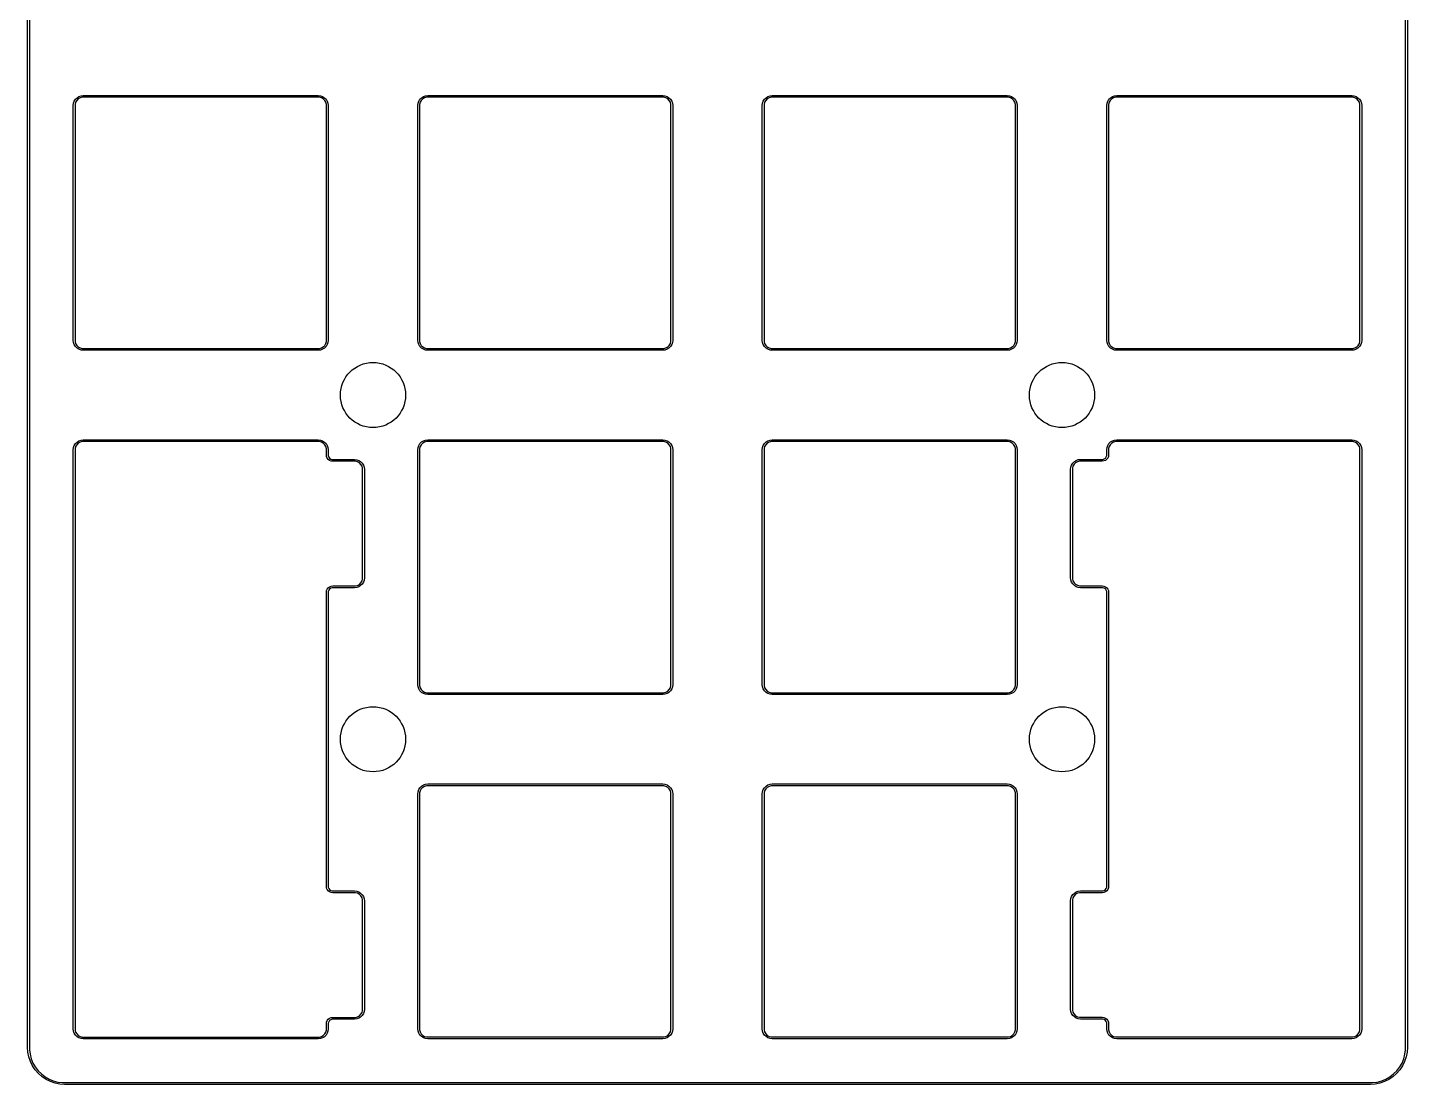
# Model space of a CAD drawing. Extents: x 1.12 to 4.13, y -5.81 to -1.12.
# Drawn here: x 1.123 to 4.127, y -5.814 to -3.512 of the extents above; entities that cross this region are included whole.
import ezdxf

# ---------------------------------------------------------------- set-up
doc = ezdxf.new("R2010")
doc.units = 0
doc.header["$MEASUREMENT"] = 0
doc.layers.add('BLACK', color=7, linetype='CONTINUOUS')

msp = doc.modelspace()

# ---------------------------------------------------------------- linework, layer by layer
at = {"layer": 'BLACK', "linetype": 'CONTINUOUS'}
for p, q in [((1.123, -5.7338), (1.123, -1.2037)), ((1.127, -1.2037), (1.127, -5.7338)), ((4.123, -5.7338), (4.123, -1.2037)), ((4.127, -1.2037), (4.127, -5.7338)), ((1.2272, -3.6681), (1.2306, -3.6647)), ((1.2306, -3.6647), (1.2347, -3.6621)), ((1.2347, -3.6621), (1.2393, -3.6605)), ((1.2418, -3.6639), (1.2373, -3.6651)), ((1.2393, -3.6605), (1.2441, -3.6599)), ((1.2441, -3.6639), (1.2418, -3.6639)), ((1.2441, -3.6599), (1.7559, -3.6599)), ((1.7559, -3.6639), (1.2441, -3.6639)), ((1.7559, -3.6599), (1.7607, -3.6605)), ((1.7582, -3.6639), (1.7559, -3.6639)), ((1.7627, -3.6651), (1.7582, -3.6639)), ((1.7607, -3.6605), (1.7653, -3.6621)), ((1.7653, -3.6621), (1.7694, -3.6647)), ((1.7694, -3.6647), (1.7728, -3.6681)), ((1.9772, -3.6681), (1.9806, -3.6647)), ((1.9806, -3.6647), (1.9847, -3.6621)), ((1.9847, -3.6621), (1.9893, -3.6605)), ((1.9918, -3.6639), (1.9873, -3.6651)), ((1.9893, -3.6605), (1.9941, -3.6599)), ((1.9941, -3.6639), (1.9918, -3.6639)), ((1.9941, -3.6599), (2.5059, -3.6599)), ((2.5059, -3.6639), (1.9941, -3.6639)), ((2.5059, -3.6599), (2.5107, -3.6605)), ((2.5082, -3.6639), (2.5059, -3.6639)), ((2.5127, -3.6651), (2.5082, -3.6639)), ((2.5107, -3.6605), (2.5153, -3.6621)), ((2.5153, -3.6621), (2.5194, -3.6647)), ((2.5194, -3.6647), (2.5228, -3.6681)), ((2.7272, -3.6681), (2.7306, -3.6647)), ((2.7306, -3.6647), (2.7347, -3.6621)), ((2.7347, -3.6621), (2.7393, -3.6605)), ((2.7418, -3.6639), (2.7373, -3.6651)), ((2.7393, -3.6605), (2.7441, -3.6599)), ((2.7441, -3.6639), (2.7418, -3.6639)), ((2.7441, -3.6599), (3.2559, -3.6599)), ((3.2559, -3.6639), (2.7441, -3.6639)), ((3.2559, -3.6599), (3.2607, -3.6605)), ((3.2582, -3.6639), (3.2559, -3.6639)), ((3.2627, -3.6651), (3.2582, -3.6639)), ((3.2607, -3.6605), (3.2653, -3.6621)), ((3.2653, -3.6621), (3.2694, -3.6647)), ((3.2694, -3.6647), (3.2728, -3.6681)), ((3.4772, -3.6681), (3.4806, -3.6647)), ((3.4806, -3.6647), (3.4847, -3.6621)), ((3.4847, -3.6621), (3.4893, -3.6605)), ((3.4918, -3.6639), (3.4873, -3.6651)), ((3.4893, -3.6605), (3.4941, -3.6599)), ((3.4941, -3.6639), (3.4918, -3.6639)), ((3.4941, -3.6599), (4.0059, -3.6599)), ((4.0059, -3.6639), (3.4941, -3.6639)), ((4.0059, -3.6599), (4.0107, -3.6605)), ((4.0082, -3.6639), (4.0059, -3.6639)), ((4.0127, -3.6651), (4.0082, -3.6639)), ((4.0107, -3.6605), (4.0153, -3.6621)), ((4.0153, -3.6621), (4.0194, -3.6647)), ((4.0194, -3.6647), (4.0228, -3.6681)), ((1.2224, -3.6816), (1.223, -3.6768)), ((1.2224, -4.1934), (1.2224, -3.6816)), ((1.223, -3.6768), (1.2246, -3.6722)), ((1.2246, -3.6722), (1.2272, -3.6681)), ((1.2276, -3.6748), (1.2264, -3.6793)), ((1.2264, -3.6793), (1.2264, -3.6816)), ((1.2264, -3.6816), (1.2264, -4.1934)), ((1.2299, -3.6707), (1.2276, -3.6748)), ((1.2332, -3.6674), (1.2299, -3.6707)), ((1.2373, -3.6651), (1.2332, -3.6674)), ((1.7668, -3.6674), (1.7627, -3.6651)), ((1.7701, -3.6707), (1.7668, -3.6674)), ((1.7724, -3.6748), (1.7701, -3.6707)), ((1.7736, -3.6793), (1.7724, -3.6748)), ((1.7728, -3.6681), (1.7754, -3.6722)), ((1.7736, -3.6816), (1.7736, -3.6793)), ((1.7736, -4.1934), (1.7736, -3.6816)), ((1.7754, -3.6722), (1.777, -3.6768)), ((1.777, -3.6768), (1.7776, -3.6816)), ((1.7776, -3.6816), (1.7776, -4.1934)), ((1.9724, -3.6816), (1.973, -3.6768)), ((1.9724, -4.1934), (1.9724, -3.6816)), ((1.973, -3.6768), (1.9746, -3.6722)), ((1.9746, -3.6722), (1.9772, -3.6681)), ((1.9776, -3.6748), (1.9764, -3.6793)), ((1.9764, -3.6793), (1.9764, -3.6816)), ((1.9764, -3.6816), (1.9764, -4.1934)), ((1.9799, -3.6707), (1.9776, -3.6748)), ((1.9832, -3.6674), (1.9799, -3.6707)), ((1.9873, -3.6651), (1.9832, -3.6674)), ((2.5168, -3.6674), (2.5127, -3.6651)), ((2.5201, -3.6707), (2.5168, -3.6674)), ((2.5224, -3.6748), (2.5201, -3.6707)), ((2.5236, -3.6793), (2.5224, -3.6748)), ((2.5228, -3.6681), (2.5254, -3.6722)), ((2.5236, -3.6816), (2.5236, -3.6793)), ((2.5236, -4.1934), (2.5236, -3.6816)), ((2.5254, -3.6722), (2.527, -3.6768)), ((2.527, -3.6768), (2.5276, -3.6816)), ((2.5276, -3.6816), (2.5276, -4.1934)), ((2.7224, -3.6816), (2.723, -3.6768)), ((2.7224, -4.1934), (2.7224, -3.6816)), ((2.723, -3.6768), (2.7246, -3.6722)), ((2.7246, -3.6722), (2.7272, -3.6681)), ((2.7276, -3.6748), (2.7264, -3.6793)), ((2.7264, -3.6793), (2.7264, -3.6816)), ((2.7264, -3.6816), (2.7264, -4.1934)), ((2.7299, -3.6707), (2.7276, -3.6748)), ((2.7332, -3.6674), (2.7299, -3.6707)), ((2.7373, -3.6651), (2.7332, -3.6674)), ((3.2668, -3.6674), (3.2627, -3.6651)), ((3.2701, -3.6707), (3.2668, -3.6674)), ((3.2724, -3.6748), (3.2701, -3.6707)), ((3.2736, -3.6793), (3.2724, -3.6748)), ((3.2728, -3.6681), (3.2754, -3.6722)), ((3.2736, -3.6816), (3.2736, -3.6793)), ((3.2736, -4.1934), (3.2736, -3.6816)), ((3.2754, -3.6722), (3.277, -3.6768)), ((3.277, -3.6768), (3.2776, -3.6816)), ((3.2776, -3.6816), (3.2776, -4.1934)), ((3.4724, -3.6816), (3.473, -3.6768)), ((3.4724, -4.1934), (3.4724, -3.6816)), ((3.473, -3.6768), (3.4746, -3.6722)), ((3.4746, -3.6722), (3.4772, -3.6681)), ((3.4776, -3.6748), (3.4764, -3.6793)), ((3.4764, -3.6793), (3.4764, -3.6816)), ((3.4764, -3.6816), (3.4764, -4.1934)), ((3.4799, -3.6707), (3.4776, -3.6748)), ((3.4832, -3.6674), (3.4799, -3.6707)), ((3.4873, -3.6651), (3.4832, -3.6674)), ((4.0168, -3.6674), (4.0127, -3.6651)), ((4.0201, -3.6707), (4.0168, -3.6674)), ((4.0224, -3.6748), (4.0201, -3.6707)), ((4.0236, -3.6793), (4.0224, -3.6748)), ((4.0228, -3.6681), (4.0254, -3.6722)), ((4.0236, -3.6816), (4.0236, -3.6793)), ((4.0236, -4.1934), (4.0236, -3.6816)), ((4.0254, -3.6722), (4.027, -3.6768)), ((4.027, -3.6768), (4.0276, -3.6816)), ((4.0276, -3.6816), (4.0276, -4.1934)), ((1.223, -4.1982), (1.2224, -4.1934)), ((1.2246, -4.2028), (1.223, -4.1982)), ((1.2272, -4.2069), (1.2246, -4.2028)), ((1.2264, -4.1934), (1.2264, -4.1957)), ((1.2264, -4.1957), (1.2276, -4.2002)), ((1.2276, -4.2002), (1.2299, -4.2043)), ((1.2299, -4.2043), (1.2332, -4.2076)), ((1.7668, -4.2076), (1.7701, -4.2043)), ((1.7701, -4.2043), (1.7724, -4.2002)), ((1.7724, -4.2002), (1.7736, -4.1957)), ((1.7754, -4.2028), (1.7728, -4.2069)), ((1.7736, -4.1957), (1.7736, -4.1934)), ((1.777, -4.1982), (1.7754, -4.2028)), ((1.7776, -4.1934), (1.777, -4.1982)), ((1.973, -4.1982), (1.9724, -4.1934)), ((1.9746, -4.2028), (1.973, -4.1982)), ((1.9772, -4.2069), (1.9746, -4.2028)), ((1.9764, -4.1934), (1.9764, -4.1957)), ((1.9764, -4.1957), (1.9776, -4.2002)), ((1.9776, -4.2002), (1.9799, -4.2043)), ((1.9799, -4.2043), (1.9832, -4.2076)), ((2.5168, -4.2076), (2.5201, -4.2043)), ((2.5201, -4.2043), (2.5224, -4.2002)), ((2.5224, -4.2002), (2.5236, -4.1957)), ((2.5254, -4.2028), (2.5228, -4.2069)), ((2.5236, -4.1957), (2.5236, -4.1934)), ((2.527, -4.1982), (2.5254, -4.2028)), ((2.5276, -4.1934), (2.527, -4.1982)), ((2.723, -4.1982), (2.7224, -4.1934)), ((2.7246, -4.2028), (2.723, -4.1982)), ((2.7272, -4.2069), (2.7246, -4.2028)), ((2.7264, -4.1934), (2.7264, -4.1957)), ((2.7264, -4.1957), (2.7276, -4.2002)), ((2.7276, -4.2002), (2.7299, -4.2043)), ((2.7299, -4.2043), (2.7332, -4.2076)), ((3.2668, -4.2076), (3.2701, -4.2043)), ((3.2701, -4.2043), (3.2724, -4.2002)), ((3.2724, -4.2002), (3.2736, -4.1957)), ((3.2754, -4.2028), (3.2728, -4.2069)), ((3.2736, -4.1957), (3.2736, -4.1934)), ((3.277, -4.1982), (3.2754, -4.2028)), ((3.2776, -4.1934), (3.277, -4.1982)), ((3.473, -4.1982), (3.4724, -4.1934)), ((3.4746, -4.2028), (3.473, -4.1982)), ((3.4772, -4.2069), (3.4746, -4.2028)), ((3.4764, -4.1934), (3.4764, -4.1957)), ((3.4764, -4.1957), (3.4776, -4.2002)), ((3.4776, -4.2002), (3.4799, -4.2043)), ((3.4799, -4.2043), (3.4832, -4.2076)), ((4.0168, -4.2076), (4.0201, -4.2043)), ((4.0201, -4.2043), (4.0224, -4.2002)), ((4.0224, -4.2002), (4.0236, -4.1957)), ((4.0254, -4.2028), (4.0228, -4.2069)), ((4.0236, -4.1957), (4.0236, -4.1934)), ((4.027, -4.1982), (4.0254, -4.2028)), ((4.0276, -4.1934), (4.027, -4.1982)), ((1.2306, -4.2103), (1.2272, -4.2069)), ((1.2347, -4.2129), (1.2306, -4.2103)), ((1.2332, -4.2076), (1.2373, -4.2099)), ((1.2393, -4.2145), (1.2347, -4.2129)), ((1.2373, -4.2099), (1.2418, -4.2111)), ((1.2441, -4.2151), (1.2393, -4.2145)), ((1.2418, -4.2111), (1.2441, -4.2111)), ((1.2441, -4.2111), (1.7559, -4.2111)), ((1.7559, -4.2151), (1.2441, -4.2151)), ((1.7559, -4.2111), (1.7582, -4.2111)), ((1.7607, -4.2145), (1.7559, -4.2151)), ((1.7582, -4.2111), (1.7627, -4.2099)), ((1.7653, -4.2129), (1.7607, -4.2145)), ((1.7627, -4.2099), (1.7668, -4.2076)), ((1.7694, -4.2103), (1.7653, -4.2129)), ((1.7728, -4.2069), (1.7694, -4.2103)), ((1.9806, -4.2103), (1.9772, -4.2069)), ((1.9847, -4.2129), (1.9806, -4.2103)), ((1.9832, -4.2076), (1.9873, -4.2099)), ((1.9893, -4.2145), (1.9847, -4.2129)), ((1.9873, -4.2099), (1.9918, -4.2111)), ((1.9941, -4.2151), (1.9893, -4.2145)), ((1.9918, -4.2111), (1.9941, -4.2111)), ((1.9941, -4.2111), (2.5059, -4.2111)), ((2.5059, -4.2151), (1.9941, -4.2151)), ((2.5059, -4.2111), (2.5082, -4.2111)), ((2.5107, -4.2145), (2.5059, -4.2151)), ((2.5082, -4.2111), (2.5127, -4.2099)), ((2.5153, -4.2129), (2.5107, -4.2145)), ((2.5127, -4.2099), (2.5168, -4.2076)), ((2.5194, -4.2103), (2.5153, -4.2129)), ((2.5228, -4.2069), (2.5194, -4.2103)), ((2.7306, -4.2103), (2.7272, -4.2069)), ((2.7347, -4.2129), (2.7306, -4.2103)), ((2.7332, -4.2076), (2.7373, -4.2099)), ((2.7393, -4.2145), (2.7347, -4.2129)), ((2.7373, -4.2099), (2.7418, -4.2111)), ((2.7441, -4.2151), (2.7393, -4.2145)), ((2.7418, -4.2111), (2.7441, -4.2111)), ((2.7441, -4.2111), (3.2559, -4.2111)), ((3.2559, -4.2151), (2.7441, -4.2151)), ((3.2559, -4.2111), (3.2582, -4.2111)), ((3.2607, -4.2145), (3.2559, -4.2151)), ((3.2582, -4.2111), (3.2627, -4.2099)), ((3.2653, -4.2129), (3.2607, -4.2145)), ((3.2627, -4.2099), (3.2668, -4.2076)), ((3.2694, -4.2103), (3.2653, -4.2129)), ((3.2728, -4.2069), (3.2694, -4.2103)), ((3.4806, -4.2103), (3.4772, -4.2069)), ((3.4847, -4.2129), (3.4806, -4.2103)), ((3.4832, -4.2076), (3.4873, -4.2099)), ((3.4893, -4.2145), (3.4847, -4.2129)), ((3.4873, -4.2099), (3.4918, -4.2111)), ((3.4941, -4.2151), (3.4893, -4.2145)), ((3.4918, -4.2111), (3.4941, -4.2111)), ((3.4941, -4.2111), (4.0059, -4.2111)), ((4.0059, -4.2151), (3.4941, -4.2151)), ((4.0059, -4.2111), (4.0082, -4.2111)), ((4.0107, -4.2145), (4.0059, -4.2151)), ((4.0082, -4.2111), (4.0127, -4.2099)), ((4.0153, -4.2129), (4.0107, -4.2145)), ((4.0127, -4.2099), (4.0168, -4.2076)), ((4.0194, -4.2103), (4.0153, -4.2129)), ((4.0228, -4.2069), (4.0194, -4.2103)), ((1.2272, -4.4183), (1.2306, -4.4149)), ((1.2306, -4.4149), (1.2347, -4.4123)), ((1.2373, -4.4153), (1.2332, -4.4176)), ((1.2347, -4.4123), (1.2393, -4.4107)), ((1.2418, -4.4141), (1.2373, -4.4153)), ((1.2393, -4.4107), (1.2441, -4.4101)), ((1.2441, -4.4141), (1.2418, -4.4141)), ((1.2441, -4.4101), (1.7559, -4.4101)), ((1.7559, -4.4141), (1.2441, -4.4141)), ((1.7559, -4.4101), (1.7607, -4.4107)), ((1.7582, -4.4141), (1.7559, -4.4141)), ((1.7627, -4.4153), (1.7582, -4.4141)), ((1.7607, -4.4107), (1.7653, -4.4123)), ((1.7668, -4.4176), (1.7627, -4.4153)), ((1.7653, -4.4123), (1.7694, -4.4149)), ((1.7694, -4.4149), (1.7728, -4.4183)), ((1.9772, -4.4181), (1.9806, -4.4147)), ((1.9806, -4.4147), (1.9847, -4.4121)), ((1.9873, -4.4151), (1.9832, -4.4174)), ((1.9847, -4.4121), (1.9893, -4.4105)), ((1.9918, -4.4139), (1.9873, -4.4151)), ((1.9893, -4.4105), (1.9941, -4.4099)), ((1.9941, -4.4139), (1.9918, -4.4139)), ((1.9941, -4.4099), (2.5059, -4.4099)), ((2.5059, -4.4139), (1.9941, -4.4139)), ((2.5059, -4.4099), (2.5107, -4.4105)), ((2.5082, -4.4139), (2.5059, -4.4139)), ((2.5127, -4.4151), (2.5082, -4.4139)), ((2.5107, -4.4105), (2.5153, -4.4121)), ((2.5168, -4.4174), (2.5127, -4.4151)), ((2.5153, -4.4121), (2.5194, -4.4147)), ((2.5194, -4.4147), (2.5228, -4.4181)), ((2.7272, -4.4181), (2.7306, -4.4147)), ((2.7306, -4.4147), (2.7347, -4.4121)), ((2.7373, -4.4151), (2.7332, -4.4174)), ((2.7347, -4.4121), (2.7393, -4.4105)), ((2.7418, -4.4139), (2.7373, -4.4151)), ((2.7393, -4.4105), (2.7441, -4.4099)), ((2.7441, -4.4139), (2.7418, -4.4139)), ((2.7441, -4.4099), (3.2559, -4.4099)), ((3.2559, -4.4139), (2.7441, -4.4139)), ((3.2559, -4.4099), (3.2607, -4.4105)), ((3.2582, -4.4139), (3.2559, -4.4139)), ((3.2627, -4.4151), (3.2582, -4.4139)), ((3.2607, -4.4105), (3.2653, -4.4121)), ((3.2668, -4.4174), (3.2627, -4.4151)), ((3.2653, -4.4121), (3.2694, -4.4147)), ((3.2694, -4.4147), (3.2728, -4.4181)), ((3.4772, -4.4181), (3.4806, -4.4147)), ((3.4806, -4.4147), (3.4847, -4.4121)), ((3.4873, -4.4151), (3.4832, -4.4174)), ((3.4847, -4.4121), (3.4893, -4.4105)), ((3.4918, -4.4139), (3.4873, -4.4151)), ((3.4893, -4.4105), (3.4941, -4.4099)), ((3.4941, -4.4139), (3.4918, -4.4139)), ((3.4941, -4.4099), (4.0059, -4.4099)), ((4.0059, -4.4139), (3.4941, -4.4139)), ((4.0059, -4.4099), (4.0107, -4.4105)), ((4.0082, -4.4139), (4.0059, -4.4139)), ((4.0127, -4.4151), (4.0082, -4.4139)), ((4.0107, -4.4105), (4.0153, -4.4121)), ((4.0168, -4.4174), (4.0127, -4.4151)), ((4.0153, -4.4121), (4.0194, -4.4147)), ((4.0194, -4.4147), (4.0228, -4.4181)), ((1.2224, -4.4318), (1.223, -4.427)), ((1.2224, -5.6936), (1.2224, -4.4318)), ((1.223, -4.427), (1.2246, -4.4224)), ((1.2246, -4.4224), (1.2272, -4.4183)), ((1.2276, -4.425), (1.2264, -4.4295)), ((1.2264, -4.4295), (1.2264, -4.4318)), ((1.2264, -4.4318), (1.2264, -5.6936)), ((1.2299, -4.4209), (1.2276, -4.425)), ((1.2332, -4.4176), (1.2299, -4.4209)), ((1.7701, -4.4209), (1.7668, -4.4176)), ((1.7724, -4.425), (1.7701, -4.4209)), ((1.7736, -4.4295), (1.7724, -4.425)), ((1.7728, -4.4183), (1.7754, -4.4224)), ((1.7736, -4.4318), (1.7736, -4.4295)), ((1.7736, -4.4431), (1.7736, -4.4318)), ((1.7741, -4.4467), (1.7736, -4.4431)), ((1.7754, -4.4224), (1.777, -4.427)), ((1.777, -4.427), (1.7776, -4.4318)), ((1.7776, -4.4318), (1.7776, -4.4431)), ((1.7776, -4.4431), (1.7776, -4.4446)), ((1.7776, -4.4446), (1.7785, -4.4476)), ((1.9724, -4.4316), (1.973, -4.4268)), ((1.9724, -4.9434), (1.9724, -4.4316)), ((1.973, -4.4268), (1.9746, -4.4222)), ((1.9746, -4.4222), (1.9772, -4.4181)), ((1.9776, -4.4248), (1.9764, -4.4293)), ((1.9764, -4.4293), (1.9764, -4.4316)), ((1.9764, -4.4316), (1.9764, -4.9434)), ((1.9799, -4.4207), (1.9776, -4.4248)), ((1.9832, -4.4174), (1.9799, -4.4207)), ((2.5201, -4.4207), (2.5168, -4.4174)), ((2.5224, -4.4248), (2.5201, -4.4207)), ((2.5236, -4.4293), (2.5224, -4.4248)), ((2.5228, -4.4181), (2.5254, -4.4222)), ((2.5236, -4.4316), (2.5236, -4.4293)), ((2.5236, -4.9434), (2.5236, -4.4316)), ((2.5254, -4.4222), (2.527, -4.4268)), ((2.527, -4.4268), (2.5276, -4.4316)), ((2.5276, -4.4316), (2.5276, -4.9434)), ((2.7224, -4.4316), (2.723, -4.4268)), ((2.7224, -4.9434), (2.7224, -4.4316)), ((2.723, -4.4268), (2.7246, -4.4222)), ((2.7246, -4.4222), (2.7272, -4.4181)), ((2.7276, -4.4248), (2.7264, -4.4293)), ((2.7264, -4.4293), (2.7264, -4.4316)), ((2.7264, -4.4316), (2.7264, -4.9434)), ((2.7299, -4.4207), (2.7276, -4.4248)), ((2.7332, -4.4174), (2.7299, -4.4207)), ((3.2701, -4.4207), (3.2668, -4.4174)), ((3.2724, -4.4248), (3.2701, -4.4207)), ((3.2736, -4.4293), (3.2724, -4.4248)), ((3.2728, -4.4181), (3.2754, -4.4222)), ((3.2736, -4.4316), (3.2736, -4.4293)), ((3.2736, -4.9434), (3.2736, -4.4316)), ((3.2754, -4.4222), (3.277, -4.4268)), ((3.277, -4.4268), (3.2776, -4.4316)), ((3.2776, -4.4316), (3.2776, -4.9434)), ((3.4715, -4.4474), (3.4724, -4.4445)), ((3.4724, -4.4316), (3.473, -4.4268)), ((3.4724, -4.4429), (3.4724, -4.4316)), ((3.4724, -4.4445), (3.4724, -4.4429)), ((3.473, -4.4268), (3.4746, -4.4222)), ((3.4746, -4.4222), (3.4772, -4.4181)), ((3.4764, -4.4429), (3.4759, -4.4465)), ((3.4776, -4.4248), (3.4764, -4.4293)), ((3.4764, -4.4293), (3.4764, -4.4316)), ((3.4764, -4.4316), (3.4764, -4.4429)), ((3.4799, -4.4207), (3.4776, -4.4248)), ((3.4832, -4.4174), (3.4799, -4.4207)), ((4.0201, -4.4207), (4.0168, -4.4174)), ((4.0224, -4.4248), (4.0201, -4.4207)), ((4.0236, -4.4293), (4.0224, -4.4248)), ((4.0228, -4.4181), (4.0254, -4.4222)), ((4.0236, -4.4316), (4.0236, -4.4293)), ((4.0236, -5.6934), (4.0236, -4.4316)), ((4.0254, -4.4222), (4.027, -4.4268)), ((4.027, -4.4268), (4.0276, -4.4316)), ((4.0276, -4.4316), (4.0276, -5.6934)), ((1.7755, -4.45), (1.7741, -4.4467)), ((1.7777, -4.4528), (1.7755, -4.45)), ((1.7805, -4.455), (1.7777, -4.4528)), ((1.7785, -4.4476), (1.7804, -4.4501)), ((1.7804, -4.4501), (1.7829, -4.452)), ((1.7838, -4.4564), (1.7805, -4.455)), ((1.7829, -4.452), (1.7858, -4.4529)), ((1.7874, -4.4569), (1.7838, -4.4564)), ((1.7858, -4.4529), (1.7874, -4.4529)), ((1.7874, -4.4529), (1.8346, -4.4529)), ((1.8346, -4.4569), (1.7874, -4.4569)), ((1.8346, -4.4529), (1.8395, -4.4535)), ((1.837, -4.4569), (1.8346, -4.4569)), ((1.8415, -4.4581), (1.837, -4.4569)), ((1.8395, -4.4535), (1.844, -4.4551)), ((1.8455, -4.4604), (1.8415, -4.4581)), ((1.844, -4.4551), (1.8481, -4.4577)), ((1.8488, -4.4637), (1.8455, -4.4604)), ((1.8481, -4.4577), (1.8516, -4.4611)), ((1.8512, -4.4677), (1.8488, -4.4637)), ((1.8524, -4.4723), (1.8512, -4.4677)), ((1.8516, -4.4611), (1.8542, -4.4652)), ((1.8524, -4.4746), (1.8524, -4.4723)), ((1.8524, -4.7108), (1.8524, -4.4746)), ((1.8542, -4.4652), (1.8558, -4.4698)), ((1.8558, -4.4698), (1.8563, -4.4746)), ((1.8563, -4.4746), (1.8563, -4.7108)), ((3.3937, -4.4744), (3.3942, -4.4696)), ((3.3937, -4.7106), (3.3937, -4.4744)), ((3.3942, -4.4696), (3.3958, -4.465)), ((3.3958, -4.465), (3.3984, -4.4609)), ((3.3988, -4.4676), (3.3976, -4.4721)), ((3.3976, -4.4721), (3.3976, -4.4744)), ((3.3976, -4.4744), (3.3976, -4.7106)), ((3.3984, -4.4609), (3.4019, -4.4575)), ((3.4012, -4.4635), (3.3988, -4.4676)), ((3.4045, -4.4602), (3.4012, -4.4635)), ((3.4019, -4.4575), (3.406, -4.4549)), ((3.4085, -4.4579), (3.4045, -4.4602)), ((3.406, -4.4549), (3.4105, -4.4533)), ((3.413, -4.4567), (3.4085, -4.4579)), ((3.4105, -4.4533), (3.4154, -4.4527)), ((3.4154, -4.4567), (3.413, -4.4567)), ((3.4154, -4.4527), (3.4626, -4.4527)), ((3.4626, -4.4567), (3.4154, -4.4567)), ((3.4626, -4.4527), (3.4642, -4.4527)), ((3.4662, -4.4562), (3.4626, -4.4567)), ((3.4642, -4.4527), (3.4671, -4.4518)), ((3.4695, -4.4548), (3.4662, -4.4562)), ((3.4671, -4.4518), (3.4696, -4.4499)), ((3.4723, -4.4526), (3.4695, -4.4548)), ((3.4696, -4.4499), (3.4715, -4.4474)), ((3.4745, -4.4498), (3.4723, -4.4526)), ((3.4759, -4.4465), (3.4745, -4.4498)), ((1.8512, -4.7176), (1.8524, -4.7131)), ((1.8524, -4.7131), (1.8524, -4.7108)), ((1.8558, -4.7156), (1.8542, -4.7202)), ((1.8563, -4.7108), (1.8558, -4.7156)), ((3.3942, -4.7154), (3.3937, -4.7106)), ((3.3958, -4.72), (3.3942, -4.7154)), ((3.3976, -4.7106), (3.3976, -4.7129)), ((3.3976, -4.7129), (3.3988, -4.7174)), ((1.7736, -4.7423), (1.7741, -4.7387)), ((1.7736, -5.3831), (1.7736, -4.7423)), ((1.7741, -4.7387), (1.7755, -4.7354)), ((1.7755, -4.7354), (1.7777, -4.7326)), ((1.7785, -4.7378), (1.7776, -4.7407)), ((1.7776, -4.7407), (1.7776, -4.7423)), ((1.7776, -4.7423), (1.7776, -5.3831)), ((1.7777, -4.7326), (1.7805, -4.7304)), ((1.7804, -4.7353), (1.7785, -4.7378)), ((1.7829, -4.7334), (1.7804, -4.7353)), ((1.7805, -4.7304), (1.7838, -4.729)), ((1.7858, -4.7325), (1.7829, -4.7334)), ((1.7838, -4.729), (1.7874, -4.7285)), ((1.7874, -4.7325), (1.7858, -4.7325)), ((1.7874, -4.7285), (1.8346, -4.7285)), ((1.8346, -4.7325), (1.7874, -4.7325)), ((1.8346, -4.7285), (1.837, -4.7285)), ((1.8395, -4.7319), (1.8346, -4.7325)), ((1.837, -4.7285), (1.8415, -4.7273)), ((1.844, -4.7303), (1.8395, -4.7319)), ((1.8415, -4.7273), (1.8455, -4.725)), ((1.8481, -4.7277), (1.844, -4.7303)), ((1.8455, -4.725), (1.8488, -4.7217)), ((1.8516, -4.7243), (1.8481, -4.7277)), ((1.8488, -4.7217), (1.8512, -4.7176)), ((1.8542, -4.7202), (1.8516, -4.7243)), ((3.3984, -4.7241), (3.3958, -4.72)), ((3.4019, -4.7275), (3.3984, -4.7241)), ((3.3988, -4.7174), (3.4012, -4.7215)), ((3.4012, -4.7215), (3.4045, -4.7248)), ((3.406, -4.7301), (3.4019, -4.7275)), ((3.4045, -4.7248), (3.4085, -4.7271)), ((3.4105, -4.7317), (3.406, -4.7301)), ((3.4085, -4.7271), (3.413, -4.7283)), ((3.4154, -4.7323), (3.4105, -4.7317)), ((3.413, -4.7283), (3.4154, -4.7283)), ((3.4154, -4.7283), (3.4626, -4.7283)), ((3.4626, -4.7323), (3.4154, -4.7323)), ((3.4626, -4.7283), (3.4662, -4.7288)), ((3.4642, -4.7323), (3.4626, -4.7323)), ((3.4671, -4.7332), (3.4642, -4.7323)), ((3.4662, -4.7288), (3.4695, -4.7302)), ((3.4696, -4.7351), (3.4671, -4.7332)), ((3.4695, -4.7302), (3.4723, -4.7324)), ((3.4715, -4.7376), (3.4696, -4.7351)), ((3.4724, -4.7405), (3.4715, -4.7376)), ((3.4723, -4.7324), (3.4745, -4.7352)), ((3.4724, -4.7421), (3.4724, -4.7405)), ((3.4724, -5.3829), (3.4724, -4.7421)), ((3.4745, -4.7352), (3.4759, -4.7385)), ((3.4759, -4.7385), (3.4764, -4.7421)), ((3.4764, -4.7421), (3.4764, -5.3829)), ((1.973, -4.9482), (1.9724, -4.9434)), ((1.9746, -4.9528), (1.973, -4.9482)), ((1.9772, -4.9569), (1.9746, -4.9528)), ((1.9764, -4.9434), (1.9764, -4.9457)), ((1.9764, -4.9457), (1.9776, -4.9502)), ((1.9776, -4.9502), (1.9799, -4.9543)), ((1.9799, -4.9543), (1.9832, -4.9576)), ((2.5168, -4.9576), (2.5201, -4.9543)), ((2.5201, -4.9543), (2.5224, -4.9502)), ((2.5224, -4.9502), (2.5236, -4.9457)), ((2.5254, -4.9528), (2.5228, -4.9569)), ((2.5236, -4.9457), (2.5236, -4.9434)), ((2.527, -4.9482), (2.5254, -4.9528)), ((2.5276, -4.9434), (2.527, -4.9482)), ((2.723, -4.9482), (2.7224, -4.9434)), ((2.7246, -4.9528), (2.723, -4.9482)), ((2.7272, -4.9569), (2.7246, -4.9528)), ((2.7264, -4.9434), (2.7264, -4.9457)), ((2.7264, -4.9457), (2.7276, -4.9502)), ((2.7276, -4.9502), (2.7299, -4.9543)), ((2.7299, -4.9543), (2.7332, -4.9576)), ((3.2668, -4.9576), (3.2701, -4.9543)), ((3.2701, -4.9543), (3.2724, -4.9502)), ((3.2724, -4.9502), (3.2736, -4.9457)), ((3.2754, -4.9528), (3.2728, -4.9569)), ((3.2736, -4.9457), (3.2736, -4.9434)), ((3.277, -4.9482), (3.2754, -4.9528)), ((3.2776, -4.9434), (3.277, -4.9482)), ((1.9806, -4.9603), (1.9772, -4.9569)), ((1.9847, -4.9629), (1.9806, -4.9603)), ((1.9832, -4.9576), (1.9873, -4.9599)), ((1.9893, -4.9645), (1.9847, -4.9629)), ((1.9873, -4.9599), (1.9918, -4.9611)), ((1.9941, -4.9651), (1.9893, -4.9645)), ((1.9918, -4.9611), (1.9941, -4.9611)), ((1.9941, -4.9611), (2.5059, -4.9611)), ((2.5059, -4.9651), (1.9941, -4.9651)), ((2.5059, -4.9611), (2.5082, -4.9611)), ((2.5107, -4.9645), (2.5059, -4.9651)), ((2.5082, -4.9611), (2.5127, -4.9599)), ((2.5153, -4.9629), (2.5107, -4.9645)), ((2.5127, -4.9599), (2.5168, -4.9576)), ((2.5194, -4.9603), (2.5153, -4.9629)), ((2.5228, -4.9569), (2.5194, -4.9603)), ((2.7306, -4.9603), (2.7272, -4.9569)), ((2.7347, -4.9629), (2.7306, -4.9603)), ((2.7332, -4.9576), (2.7373, -4.9599)), ((2.7393, -4.9645), (2.7347, -4.9629)), ((2.7373, -4.9599), (2.7418, -4.9611)), ((2.7441, -4.9651), (2.7393, -4.9645)), ((2.7418, -4.9611), (2.7441, -4.9611)), ((2.7441, -4.9611), (3.2559, -4.9611)), ((3.2559, -4.9651), (2.7441, -4.9651)), ((3.2559, -4.9611), (3.2582, -4.9611)), ((3.2607, -4.9645), (3.2559, -4.9651)), ((3.2582, -4.9611), (3.2627, -4.9599)), ((3.2653, -4.9629), (3.2607, -4.9645)), ((3.2627, -4.9599), (3.2668, -4.9576)), ((3.2694, -4.9603), (3.2653, -4.9629)), ((3.2728, -4.9569), (3.2694, -4.9603)), ((1.9772, -5.1681), (1.9806, -5.1647)), ((1.9806, -5.1647), (1.9847, -5.1621)), ((1.9873, -5.1651), (1.9832, -5.1674)), ((1.9847, -5.1621), (1.9893, -5.1605)), ((1.9918, -5.1639), (1.9873, -5.1651)), ((1.9893, -5.1605), (1.9941, -5.1599)), ((1.9941, -5.1639), (1.9918, -5.1639)), ((1.9941, -5.1599), (2.5059, -5.1599)), ((2.5059, -5.1639), (1.9941, -5.1639)), ((2.5059, -5.1599), (2.5107, -5.1605)), ((2.5082, -5.1639), (2.5059, -5.1639)), ((2.5127, -5.1651), (2.5082, -5.1639)), ((2.5107, -5.1605), (2.5153, -5.1621)), ((2.5168, -5.1674), (2.5127, -5.1651)), ((2.5153, -5.1621), (2.5194, -5.1647)), ((2.5194, -5.1647), (2.5228, -5.1681)), ((2.7272, -5.1681), (2.7306, -5.1647)), ((2.7306, -5.1647), (2.7347, -5.1621)), ((2.7373, -5.1651), (2.7332, -5.1674)), ((2.7347, -5.1621), (2.7393, -5.1605)), ((2.7418, -5.1639), (2.7373, -5.1651)), ((2.7393, -5.1605), (2.7441, -5.1599)), ((2.7441, -5.1639), (2.7418, -5.1639)), ((2.7441, -5.1599), (3.2559, -5.1599)), ((3.2559, -5.1639), (2.7441, -5.1639)), ((3.2559, -5.1599), (3.2607, -5.1605)), ((3.2582, -5.1639), (3.2559, -5.1639)), ((3.2627, -5.1651), (3.2582, -5.1639)), ((3.2607, -5.1605), (3.2653, -5.1621)), ((3.2668, -5.1674), (3.2627, -5.1651)), ((3.2653, -5.1621), (3.2694, -5.1647)), ((3.2694, -5.1647), (3.2728, -5.1681)), ((1.9724, -5.1816), (1.973, -5.1768)), ((1.9724, -5.6934), (1.9724, -5.1816)), ((1.973, -5.1768), (1.9746, -5.1722)), ((1.9746, -5.1722), (1.9772, -5.1681)), ((1.9776, -5.1748), (1.9764, -5.1793)), ((1.9764, -5.1793), (1.9764, -5.1816)), ((1.9764, -5.1816), (1.9764, -5.6934)), ((1.9799, -5.1707), (1.9776, -5.1748)), ((1.9832, -5.1674), (1.9799, -5.1707)), ((2.5201, -5.1707), (2.5168, -5.1674)), ((2.5224, -5.1748), (2.5201, -5.1707)), ((2.5236, -5.1793), (2.5224, -5.1748)), ((2.5228, -5.1681), (2.5254, -5.1722)), ((2.5236, -5.1816), (2.5236, -5.1793)), ((2.5236, -5.6934), (2.5236, -5.1816)), ((2.5254, -5.1722), (2.527, -5.1768)), ((2.527, -5.1768), (2.5276, -5.1816)), ((2.5276, -5.1816), (2.5276, -5.6934)), ((2.7224, -5.1816), (2.723, -5.1768)), ((2.7224, -5.6934), (2.7224, -5.1816)), ((2.723, -5.1768), (2.7246, -5.1722)), ((2.7246, -5.1722), (2.7272, -5.1681)), ((2.7276, -5.1748), (2.7264, -5.1793)), ((2.7264, -5.1793), (2.7264, -5.1816)), ((2.7264, -5.1816), (2.7264, -5.6934)), ((2.7299, -5.1707), (2.7276, -5.1748)), ((2.7332, -5.1674), (2.7299, -5.1707)), ((3.2701, -5.1707), (3.2668, -5.1674)), ((3.2724, -5.1748), (3.2701, -5.1707)), ((3.2736, -5.1793), (3.2724, -5.1748)), ((3.2728, -5.1681), (3.2754, -5.1722)), ((3.2736, -5.1816), (3.2736, -5.1793)), ((3.2736, -5.6934), (3.2736, -5.1816)), ((3.2754, -5.1722), (3.277, -5.1768)), ((3.277, -5.1768), (3.2776, -5.1816)), ((3.2776, -5.1816), (3.2776, -5.6934)), ((1.7741, -5.3867), (1.7736, -5.3831)), ((1.7755, -5.39), (1.7741, -5.3867)), ((1.7777, -5.3928), (1.7755, -5.39)), ((1.7776, -5.3831), (1.7776, -5.3846)), ((1.7776, -5.3846), (1.7785, -5.3876)), ((1.7805, -5.395), (1.7777, -5.3928)), ((1.7785, -5.3876), (1.7804, -5.3901)), ((1.7804, -5.3901), (1.7829, -5.392)), ((1.7838, -5.3964), (1.7805, -5.395)), ((1.7829, -5.392), (1.7858, -5.3929)), ((1.7874, -5.3969), (1.7838, -5.3964)), ((1.7858, -5.3929), (1.7874, -5.3929)), ((1.7874, -5.3929), (1.8346, -5.3929)), ((1.8346, -5.3969), (1.7874, -5.3969)), ((1.8346, -5.3929), (1.8395, -5.3935)), ((1.837, -5.3969), (1.8346, -5.3969)), ((1.8415, -5.3981), (1.837, -5.3969)), ((1.8395, -5.3935), (1.844, -5.3951)), ((1.8455, -5.4004), (1.8415, -5.3981)), ((1.844, -5.3951), (1.8481, -5.3977)), ((1.8488, -5.4037), (1.8455, -5.4004)), ((1.8481, -5.3977), (1.8516, -5.4011)), ((1.8512, -5.4077), (1.8488, -5.4037)), ((1.8516, -5.4011), (1.8542, -5.4052)), ((1.8542, -5.4052), (1.8558, -5.4098)), ((3.3942, -5.4096), (3.3958, -5.405)), ((3.3958, -5.405), (3.3984, -5.4009)), ((3.3984, -5.4009), (3.4019, -5.3975)), ((3.4012, -5.4035), (3.3988, -5.4076)), ((3.4045, -5.4002), (3.4012, -5.4035)), ((3.4019, -5.3975), (3.406, -5.3949)), ((3.4085, -5.3979), (3.4045, -5.4002)), ((3.406, -5.3949), (3.4105, -5.3933)), ((3.413, -5.3967), (3.4085, -5.3979)), ((3.4105, -5.3933), (3.4154, -5.3927)), ((3.4154, -5.3967), (3.413, -5.3967)), ((3.4154, -5.3927), (3.4626, -5.3927)), ((3.4626, -5.3967), (3.4154, -5.3967)), ((3.4626, -5.3927), (3.4642, -5.3927)), ((3.4662, -5.3962), (3.4626, -5.3967)), ((3.4642, -5.3927), (3.4671, -5.3918)), ((3.4695, -5.3948), (3.4662, -5.3962)), ((3.4671, -5.3918), (3.4696, -5.3899)), ((3.4723, -5.3926), (3.4695, -5.3948)), ((3.4696, -5.3899), (3.4715, -5.3874)), ((3.4715, -5.3874), (3.4724, -5.3845)), ((3.4745, -5.3898), (3.4723, -5.3926)), ((3.4724, -5.3845), (3.4724, -5.3829)), ((3.4759, -5.3865), (3.4745, -5.3898)), ((3.4764, -5.3829), (3.4759, -5.3865)), ((1.8524, -5.4123), (1.8512, -5.4077)), ((1.8524, -5.4146), (1.8524, -5.4123)), ((1.8524, -5.6508), (1.8524, -5.4146)), ((1.8558, -5.4098), (1.8563, -5.4146)), ((1.8563, -5.4146), (1.8563, -5.6508)), ((3.3937, -5.4144), (3.3942, -5.4096)), ((3.3937, -5.6506), (3.3937, -5.4144)), ((3.3988, -5.4076), (3.3976, -5.4121)), ((3.3976, -5.4121), (3.3976, -5.4144)), ((3.3976, -5.4144), (3.3976, -5.6506)), ((1.7741, -5.6787), (1.7755, -5.6754)), ((1.7755, -5.6754), (1.7777, -5.6726)), ((1.7777, -5.6726), (1.7805, -5.6704)), ((1.7804, -5.6753), (1.7785, -5.6778)), ((1.7829, -5.6734), (1.7804, -5.6753)), ((1.7805, -5.6704), (1.7838, -5.669)), ((1.7858, -5.6725), (1.7829, -5.6734)), ((1.7838, -5.669), (1.7874, -5.6685)), ((1.7874, -5.6725), (1.7858, -5.6725)), ((1.7874, -5.6685), (1.8346, -5.6685)), ((1.8346, -5.6725), (1.7874, -5.6725)), ((1.8346, -5.6685), (1.837, -5.6685)), ((1.8395, -5.6719), (1.8346, -5.6725)), ((1.837, -5.6685), (1.8415, -5.6673)), ((1.844, -5.6703), (1.8395, -5.6719)), ((1.8415, -5.6673), (1.8455, -5.665)), ((1.8481, -5.6677), (1.844, -5.6703)), ((1.8455, -5.665), (1.8488, -5.6617)), ((1.8516, -5.6643), (1.8481, -5.6677)), ((1.8488, -5.6617), (1.8512, -5.6576)), ((1.8512, -5.6576), (1.8524, -5.6531)), ((1.8542, -5.6602), (1.8516, -5.6643)), ((1.8524, -5.6531), (1.8524, -5.6508)), ((1.8558, -5.6556), (1.8542, -5.6602)), ((1.8563, -5.6508), (1.8558, -5.6556)), ((3.3942, -5.6554), (3.3937, -5.6506)), ((3.3958, -5.66), (3.3942, -5.6554)), ((3.3984, -5.6641), (3.3958, -5.66)), ((3.3976, -5.6506), (3.3976, -5.6529)), ((3.3976, -5.6529), (3.3988, -5.6574)), ((3.4019, -5.6675), (3.3984, -5.6641)), ((3.3988, -5.6574), (3.4012, -5.6615)), ((3.4012, -5.6615), (3.4045, -5.6648)), ((3.406, -5.6701), (3.4019, -5.6675)), ((3.4045, -5.6648), (3.4085, -5.6671)), ((3.4105, -5.6717), (3.406, -5.6701)), ((3.4085, -5.6671), (3.413, -5.6683)), ((3.4154, -5.6723), (3.4105, -5.6717)), ((3.413, -5.6683), (3.4154, -5.6683)), ((3.4154, -5.6683), (3.4626, -5.6683)), ((3.4626, -5.6723), (3.4154, -5.6723)), ((3.4626, -5.6683), (3.4662, -5.6688)), ((3.4642, -5.6723), (3.4626, -5.6723)), ((3.4671, -5.6732), (3.4642, -5.6723)), ((3.4662, -5.6688), (3.4695, -5.6702)), ((3.4696, -5.6751), (3.4671, -5.6732)), ((3.4695, -5.6702), (3.4723, -5.6724)), ((3.4715, -5.6776), (3.4696, -5.6751)), ((3.4723, -5.6724), (3.4745, -5.6752)), ((3.4745, -5.6752), (3.4759, -5.6785)), ((1.223, -5.6984), (1.2224, -5.6936)), ((1.2246, -5.703), (1.223, -5.6984)), ((1.2272, -5.7071), (1.2246, -5.703)), ((1.2264, -5.6936), (1.2264, -5.6959)), ((1.2264, -5.6959), (1.2276, -5.7004)), ((1.2306, -5.7105), (1.2272, -5.7071)), ((1.2276, -5.7004), (1.2299, -5.7045)), ((1.2299, -5.7045), (1.2332, -5.7078)), ((1.7668, -5.7078), (1.7701, -5.7045)), ((1.7728, -5.7071), (1.7694, -5.7105)), ((1.7701, -5.7045), (1.7724, -5.7004)), ((1.7724, -5.7004), (1.7736, -5.6959)), ((1.7754, -5.703), (1.7728, -5.7071)), ((1.7736, -5.6823), (1.7741, -5.6787)), ((1.7736, -5.6936), (1.7736, -5.6823)), ((1.7736, -5.6959), (1.7736, -5.6936)), ((1.777, -5.6984), (1.7754, -5.703)), ((1.7776, -5.6936), (1.777, -5.6984)), ((1.7785, -5.6778), (1.7776, -5.6807)), ((1.7776, -5.6807), (1.7776, -5.6823)), ((1.7776, -5.6823), (1.7776, -5.6936)), ((1.973, -5.6982), (1.9724, -5.6934)), ((1.9746, -5.7028), (1.973, -5.6982)), ((1.9772, -5.7069), (1.9746, -5.7028)), ((1.9764, -5.6934), (1.9764, -5.6957)), ((1.9764, -5.6957), (1.9776, -5.7002)), ((1.9806, -5.7103), (1.9772, -5.7069)), ((1.9776, -5.7002), (1.9799, -5.7043)), ((1.9799, -5.7043), (1.9832, -5.7076)), ((2.5168, -5.7076), (2.5201, -5.7043)), ((2.5228, -5.7069), (2.5194, -5.7103)), ((2.5201, -5.7043), (2.5224, -5.7002)), ((2.5224, -5.7002), (2.5236, -5.6957)), ((2.5254, -5.7028), (2.5228, -5.7069)), ((2.5236, -5.6957), (2.5236, -5.6934)), ((2.527, -5.6982), (2.5254, -5.7028)), ((2.5276, -5.6934), (2.527, -5.6982)), ((2.723, -5.6982), (2.7224, -5.6934)), ((2.7246, -5.7028), (2.723, -5.6982)), ((2.7272, -5.7069), (2.7246, -5.7028)), ((2.7264, -5.6934), (2.7264, -5.6957)), ((2.7264, -5.6957), (2.7276, -5.7002)), ((2.7306, -5.7103), (2.7272, -5.7069)), ((2.7276, -5.7002), (2.7299, -5.7043)), ((2.7299, -5.7043), (2.7332, -5.7076)), ((3.2668, -5.7076), (3.2701, -5.7043)), ((3.2728, -5.7069), (3.2694, -5.7103)), ((3.2701, -5.7043), (3.2724, -5.7002)), ((3.2724, -5.7002), (3.2736, -5.6957)), ((3.2754, -5.7028), (3.2728, -5.7069)), ((3.2736, -5.6957), (3.2736, -5.6934)), ((3.277, -5.6982), (3.2754, -5.7028)), ((3.2776, -5.6934), (3.277, -5.6982)), ((3.4724, -5.6805), (3.4715, -5.6776)), ((3.4724, -5.6821), (3.4724, -5.6805)), ((3.4724, -5.6934), (3.4724, -5.6821)), ((3.473, -5.6982), (3.4724, -5.6934)), ((3.4746, -5.7028), (3.473, -5.6982)), ((3.4772, -5.7069), (3.4746, -5.7028)), ((3.4759, -5.6785), (3.4764, -5.6821)), ((3.4764, -5.6821), (3.4764, -5.6934)), ((3.4764, -5.6934), (3.4764, -5.6957)), ((3.4764, -5.6957), (3.4776, -5.7002)), ((3.4806, -5.7103), (3.4772, -5.7069)), ((3.4776, -5.7002), (3.4799, -5.7043)), ((3.4799, -5.7043), (3.4832, -5.7076)), ((4.0168, -5.7076), (4.0201, -5.7043)), ((4.0228, -5.7069), (4.0194, -5.7103)), ((4.0201, -5.7043), (4.0224, -5.7002)), ((4.0224, -5.7002), (4.0236, -5.6957)), ((4.0254, -5.7028), (4.0228, -5.7069)), ((4.0236, -5.6957), (4.0236, -5.6934)), ((4.027, -5.6982), (4.0254, -5.7028)), ((4.0276, -5.6934), (4.027, -5.6982)), ((1.1237, -5.7443), (1.123, -5.7338)), ((1.127, -5.7338), (1.127, -5.7388)), ((1.2347, -5.7131), (1.2306, -5.7105)), ((1.2332, -5.7078), (1.2373, -5.7101)), ((1.2393, -5.7147), (1.2347, -5.7131)), ((1.2373, -5.7101), (1.2418, -5.7113)), ((1.2441, -5.7153), (1.2393, -5.7147)), ((1.2418, -5.7113), (1.2441, -5.7113)), ((1.2441, -5.7113), (1.7559, -5.7113)), ((1.7559, -5.7153), (1.2441, -5.7153)), ((1.7559, -5.7113), (1.7582, -5.7113)), ((1.7607, -5.7147), (1.7559, -5.7153)), ((1.7582, -5.7113), (1.7627, -5.7101)), ((1.7653, -5.7131), (1.7607, -5.7147)), ((1.7627, -5.7101), (1.7668, -5.7078)), ((1.7694, -5.7105), (1.7653, -5.7131)), ((1.9847, -5.7129), (1.9806, -5.7103)), ((1.9832, -5.7076), (1.9873, -5.7099)), ((1.9893, -5.7145), (1.9847, -5.7129)), ((1.9873, -5.7099), (1.9918, -5.7111)), ((1.9941, -5.7151), (1.9893, -5.7145)), ((1.9918, -5.7111), (1.9941, -5.7111)), ((1.9941, -5.7111), (2.5059, -5.7111)), ((2.5059, -5.7151), (1.9941, -5.7151)), ((2.5059, -5.7111), (2.5082, -5.7111)), ((2.5107, -5.7145), (2.5059, -5.7151)), ((2.5082, -5.7111), (2.5127, -5.7099)), ((2.5153, -5.7129), (2.5107, -5.7145)), ((2.5127, -5.7099), (2.5168, -5.7076)), ((2.5194, -5.7103), (2.5153, -5.7129)), ((2.7347, -5.7129), (2.7306, -5.7103)), ((2.7332, -5.7076), (2.7373, -5.7099)), ((2.7393, -5.7145), (2.7347, -5.7129)), ((2.7373, -5.7099), (2.7418, -5.7111)), ((2.7441, -5.7151), (2.7393, -5.7145)), ((2.7418, -5.7111), (2.7441, -5.7111)), ((2.7441, -5.7111), (3.2559, -5.7111)), ((3.2559, -5.7151), (2.7441, -5.7151)), ((3.2559, -5.7111), (3.2582, -5.7111)), ((3.2607, -5.7145), (3.2559, -5.7151)), ((3.2582, -5.7111), (3.2627, -5.7099)), ((3.2653, -5.7129), (3.2607, -5.7145)), ((3.2627, -5.7099), (3.2668, -5.7076)), ((3.2694, -5.7103), (3.2653, -5.7129)), ((3.4847, -5.7129), (3.4806, -5.7103)), ((3.4832, -5.7076), (3.4873, -5.7099)), ((3.4893, -5.7145), (3.4847, -5.7129)), ((3.4873, -5.7099), (3.4918, -5.7111)), ((3.4941, -5.7151), (3.4893, -5.7145)), ((3.4918, -5.7111), (3.4941, -5.7111)), ((3.4941, -5.7111), (4.0059, -5.7111)), ((4.0059, -5.7151), (3.4941, -5.7151)), ((4.0059, -5.7111), (4.0082, -5.7111)), ((4.0107, -5.7145), (4.0059, -5.7151)), ((4.0082, -5.7111), (4.0127, -5.7099)), ((4.0153, -5.7129), (4.0107, -5.7145)), ((4.0127, -5.7099), (4.0168, -5.7076)), ((4.0194, -5.7103), (4.0153, -5.7129)), ((4.123, -5.7388), (4.123, -5.7338)), ((4.127, -5.7338), (4.1263, -5.7443)), ((1.1258, -5.7546), (1.1237, -5.7443)), ((1.1292, -5.7646), (1.1258, -5.7546)), ((1.127, -5.7388), (1.1283, -5.7488)), ((1.1283, -5.7488), (1.1309, -5.7585)), ((1.1338, -5.7741), (1.1292, -5.7646)), ((1.1309, -5.7585), (1.1347, -5.7678)), ((4.1153, -5.7678), (4.1191, -5.7585)), ((4.1208, -5.7646), (4.1162, -5.7741)), ((4.1191, -5.7585), (4.1217, -5.7488)), ((4.1242, -5.7546), (4.1208, -5.7646)), ((4.1217, -5.7488), (4.123, -5.7388)), ((4.1263, -5.7443), (4.1242, -5.7546)), ((1.1397, -5.7829), (1.1338, -5.7741)), ((1.1347, -5.7678), (1.1398, -5.7765)), ((1.1467, -5.7908), (1.1397, -5.7829)), ((1.1398, -5.7765), (1.1459, -5.7845)), ((1.1459, -5.7845), (1.153, -5.7916)), ((1.1546, -5.7978), (1.1467, -5.7908)), ((1.153, -5.7916), (1.161, -5.7977)), ((4.089, -5.7977), (4.097, -5.7916)), ((4.1033, -5.7908), (4.0954, -5.7978)), ((4.097, -5.7916), (4.1041, -5.7845)), ((4.1103, -5.7829), (4.1033, -5.7908)), ((4.1041, -5.7845), (4.1102, -5.7765)), ((4.1102, -5.7765), (4.1153, -5.7678)), ((4.1162, -5.7741), (4.1103, -5.7829)), ((1.1634, -5.8037), (1.1546, -5.7978)), ((1.161, -5.7977), (1.1697, -5.8028)), ((1.1729, -5.8083), (1.1634, -5.8037)), ((1.1697, -5.8028), (1.179, -5.8066)), ((1.1829, -5.8117), (1.1729, -5.8083)), ((1.179, -5.8066), (1.1887, -5.8092)), ((1.1932, -5.8138), (1.1829, -5.8117)), ((1.1887, -5.8092), (1.1987, -5.8105)), ((1.2037, -5.8145), (1.1932, -5.8138)), ((1.1987, -5.8105), (1.2037, -5.8105)), ((1.2037, -5.8105), (4.0463, -5.8105)), ((4.0463, -5.8145), (1.2037, -5.8145)), ((4.0463, -5.8105), (4.0513, -5.8105)), ((4.0568, -5.8138), (4.0463, -5.8145)), ((4.0513, -5.8105), (4.0613, -5.8092)), ((4.0671, -5.8117), (4.0568, -5.8138)), ((4.0613, -5.8092), (4.071, -5.8066)), ((4.0771, -5.8083), (4.0671, -5.8117)), ((4.071, -5.8066), (4.0803, -5.8028)), ((4.0866, -5.8037), (4.0771, -5.8083)), ((4.0803, -5.8028), (4.089, -5.7977)), ((4.0954, -5.7978), (4.0866, -5.8037))]:
    msp.add_line(p, q, dxfattribs=at)
at = {"layer": 'BLACK'}
for centre in [(1.875, -4.3125), (3.375, -4.3125), (1.875, -5.0625), (3.375, -5.0625)]:
    msp.add_circle(centre, 0.0709, dxfattribs=at)

doc.saveas('drawing.dxf')
